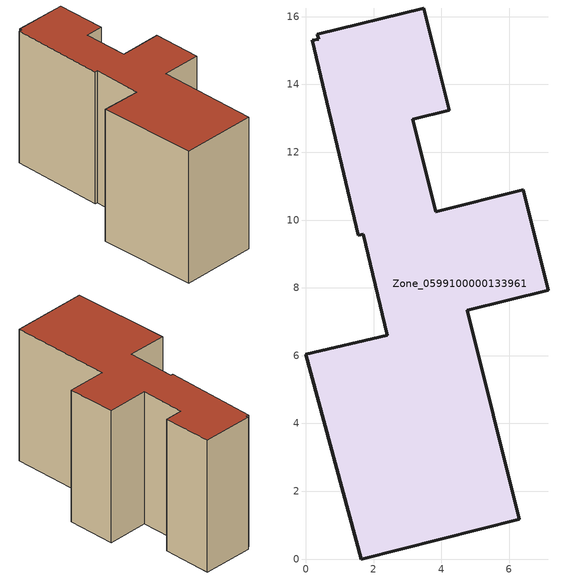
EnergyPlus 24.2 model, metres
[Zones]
Zone_0599100000133961
 floor ground (C_G): 0.34,15.48 3.48,16.26 4.23,13.24 3.15,12.97 3.83,10.25 6.41,10.9 7.15,7.93 4.77,7.34 6.3,1.17 1.64,0 0,6.05 2.4,6.61 1.7,9.59 1.54,9.56 0.19,15.31 0.38,15.33 z0
 wall outside (C_F): 6.3,1.17 4.77,7.34 7.15,7.93 6.41,10.9 3.83,10.25 3.15,12.97 4.23,13.24 3.48,16.26 0.34,15.48 0.38,15.33 0.19,15.31 1.54,9.56 1.7,9.59 2.4,6.61 0,6.05 1.64,0 6.3,1.17 z0:8.7
 roof outside (C_R): 0.38,15.33 0.19,15.31 1.54,9.56 1.7,9.59 2.4,6.61 0,6.05 1.64,0 6.3,1.17 4.77,7.34 7.15,7.93 6.41,10.9 3.83,10.25 3.15,12.97 4.23,13.24 3.48,16.26 0.34,15.48 z8.7
[BUILDING]
Pand.0599100000133961: North Axis=0; Terrain=City; Loads Convergence Tolerance Value=0.04; Temperature Convergence Tolerance Value=0.4; Solar Distribution=FullExterior; Maximum Number of Warmup Days=25; Minimum Number of Warmup Days=1
[Site:Location]
Rotterdam.The.Hague.AP_ZH_NLD Design_Conditions: Latitude=51.96; Longitude=4.45; Time Zone=1; Elevation=-4.5
[SITE:GROUNDTEMPERATURE:BUILDINGSURFACE]
18, 18, 18, 18, 18, 18, 18, 18, 18, 18, 18, 18
[MATERIAL] Thermal Absorptance=0.9; Solar Absorptance=0.7; Visible Absorptance=0.7
Name | Roughness | Thickness | Conductivity | Density | Specific Heat
G.TI.1965-1974 | MediumSmooth | 0.15 | 0.882353 | 540 | 1210
F.TI.1965-1974 | Rough | 0.3 | 0.697674 | 1920 | 840
R.TI.1965-1974 | MediumRough | 0.2 | 0.232558 | 1500 | 1000
[CONSTRUCTION]
C_G: G.TI.1965-1974
C_F: F.TI.1965-1974
C_R: R.TI.1965-1974
[ZONE]
Zone_0599100000133961: Type=1; Multiplier=1; Ceiling Height=Autocalculate; Volume=Autocalculate; Floor Area=autocalculate; Part of Total Floor Area=Yes
[ZONEINFILTRATION:DESIGNFLOWRATE]
Infil_Zone_0599100000133961: Zone or ZoneList or Space or SpaceList=Zone_0599100000133961; Schedule=AlwaysOn; Design Flow Rate Calculation Method=Flow/Area; Flow Rate per Floor Area=0.003; Constant Term Coefficient=1; Temperature Term Coefficient=0; Velocity Term Coefficient=0; Velocity Squared Term Coefficient=0
[HVACTEMPLATE:ZONE:IDEALLOADSAIRSYSTEM]
Zone_0599100000133961: Maximum Heating Supply Air Temperature=50; Minimum Cooling Supply Air Temperature=13; Maximum Heating Supply Air Humidity Ratio=0.0156; Minimum Cooling Supply Air Humidity Ratio=0.0077; Heating Limit=NoLimit; Cooling Limit=NoLimit; Dehumidification Control Type=ConstantSensibleHeatRatio; Cooling Sensible Heat Ratio=0.7; Dehumidification Setpoint=60; Humidification Control Type=None; Humidification Setpoint=30; Outdoor Air Method=None; Outdoor Air Flow Rate per Person=0.00944; Outdoor Air Flow Rate per Zone Floor Area=0; Outdoor Air Flow Rate per Zone=0; Demand Controlled Ventilation Type=None; Outdoor Air Economizer Type=NoEconomizer; Heat Recovery Type=None; Sensible Heat Recovery Effectiveness=0.7; Latent Heat Recovery Effectiveness=0.65
[ZONECONTROL:THERMOSTAT]
ThermostatControl_Zone_0599100000133961: Zone or ZoneList=Zone_0599100000133961; Control Type Schedule=DualSetpointControlType; Control 1=Thermostat_Zone_0599100000133961; Temperature Difference Between Cutout And Setpoint=0
[THERMOSTATSETPOINT:DUALSETPOINT]
Thermostat_Zone_0599100000133961: Heating Setpoint Temperature Schedule=HeatingSetpoint_Zone_0599100000133961; Cooling Setpoint Temperature Schedule=CoolingSetpoint_Zone_0599100000133961
[SCHEDULE:COMPACT]
HeatingSetpoint_Zone_0599100000133961: Through: 12/31, For: AllDays, Until: 24:00, 21
CoolingSetpoint_Zone_0599100000133961: Through: 12/31, For: AllDays, Until: 24:00, 24
DualSetpointControlType: Through: 12/31, For: AllDays, Until: 24:00, 4
AlwaysOn: Through: 12/31, For: AllDays, Until: 24:00, 1
